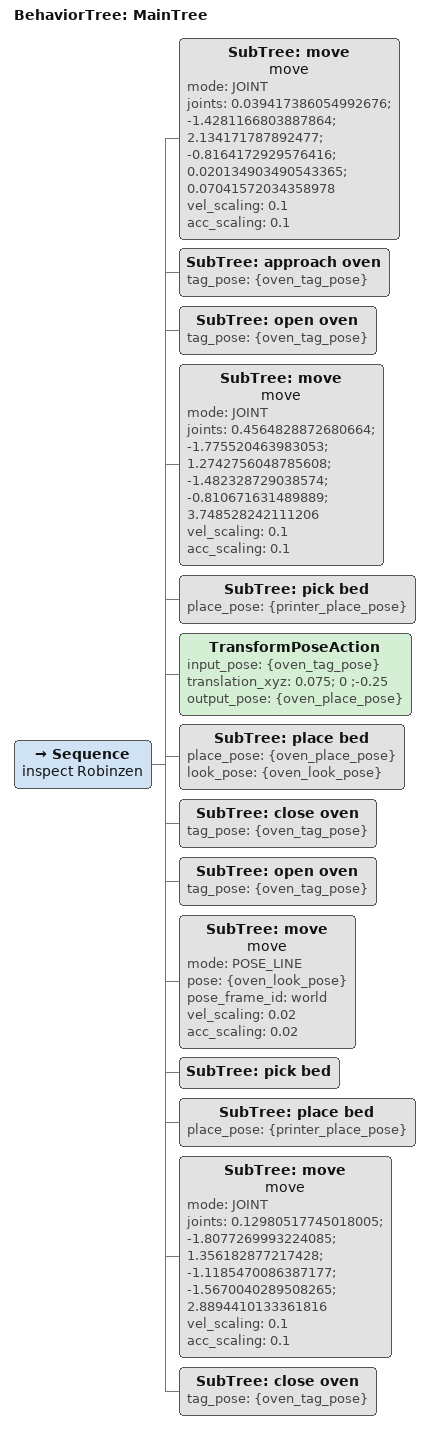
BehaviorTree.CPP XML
<root main_tree_to_execute="MainTree">
    <BehaviorTree ID="MainTree">
        <Sequence name="inspect Robinzen">

            <SubTree
                ID="move"
                name="move"
                mode="JOINT"
                joints="0.039417386054992676; -1.4281166803887864;  2.134171787892477; -0.8164172929576416; 0.020134903490543365; 0.07041572034358978"
                vel_scaling="0.1"
                acc_scaling="0.1"
            />

            <SubTree
                ID="approach oven"
                tag_pose="{oven_tag_pose}"
            />

            <SubTree
                ID="open oven"
                tag_pose="{oven_tag_pose}"
            />

            <SubTree
                ID="move"
                name="move"
                mode="JOINT"
                joints="0.4564828872680664; -1.775520463983053;  1.2742756048785608; -1.482328729038574; -0.810671631489889; 3.748528242111206"
                vel_scaling="0.1"
                acc_scaling="0.1"
            />

            <SubTree
                ID="pick bed"
                place_pose="{printer_place_pose}"
                />

            <TransformPoseAction
                    input_pose="{oven_tag_pose}"
                    translation_xyz="0.075; 0 ;-0.25"
                    output_pose="{oven_place_pose}"
                />

            <SubTree
                ID="place bed"
                place_pose="{oven_place_pose}"
                look_pose="{oven_look_pose}"
                />

            <SubTree
                ID="close oven"
                tag_pose="{oven_tag_pose}"
            />

            <SubTree
                ID="open oven"
                tag_pose="{oven_tag_pose}"
            />

            <SubTree
                        ID="move"
                        name="move"
                        mode="POSE_LINE"
                        pose="{oven_look_pose}"
                        pose_frame_id="world"
                        vel_scaling="0.02"
                        acc_scaling="0.02"
                    />

            <SubTree
                ID="pick bed"
                />

            <SubTree
                ID="place bed"
                place_pose="{printer_place_pose}"
                />

            <SubTree
                ID="move"
                name="move"
                mode="JOINT"
                joints=" 0.12980517745018005; -1.8077269993224085;  1.356182877217428; -1.1185470086387177; -1.5670040289508265; 2.8894410133361816"
                vel_scaling="0.1"
                acc_scaling="0.1"
            />

            <SubTree
                ID="close oven"
                tag_pose="{oven_tag_pose}"
            />

        </Sequence>
    </BehaviorTree>
</root>
